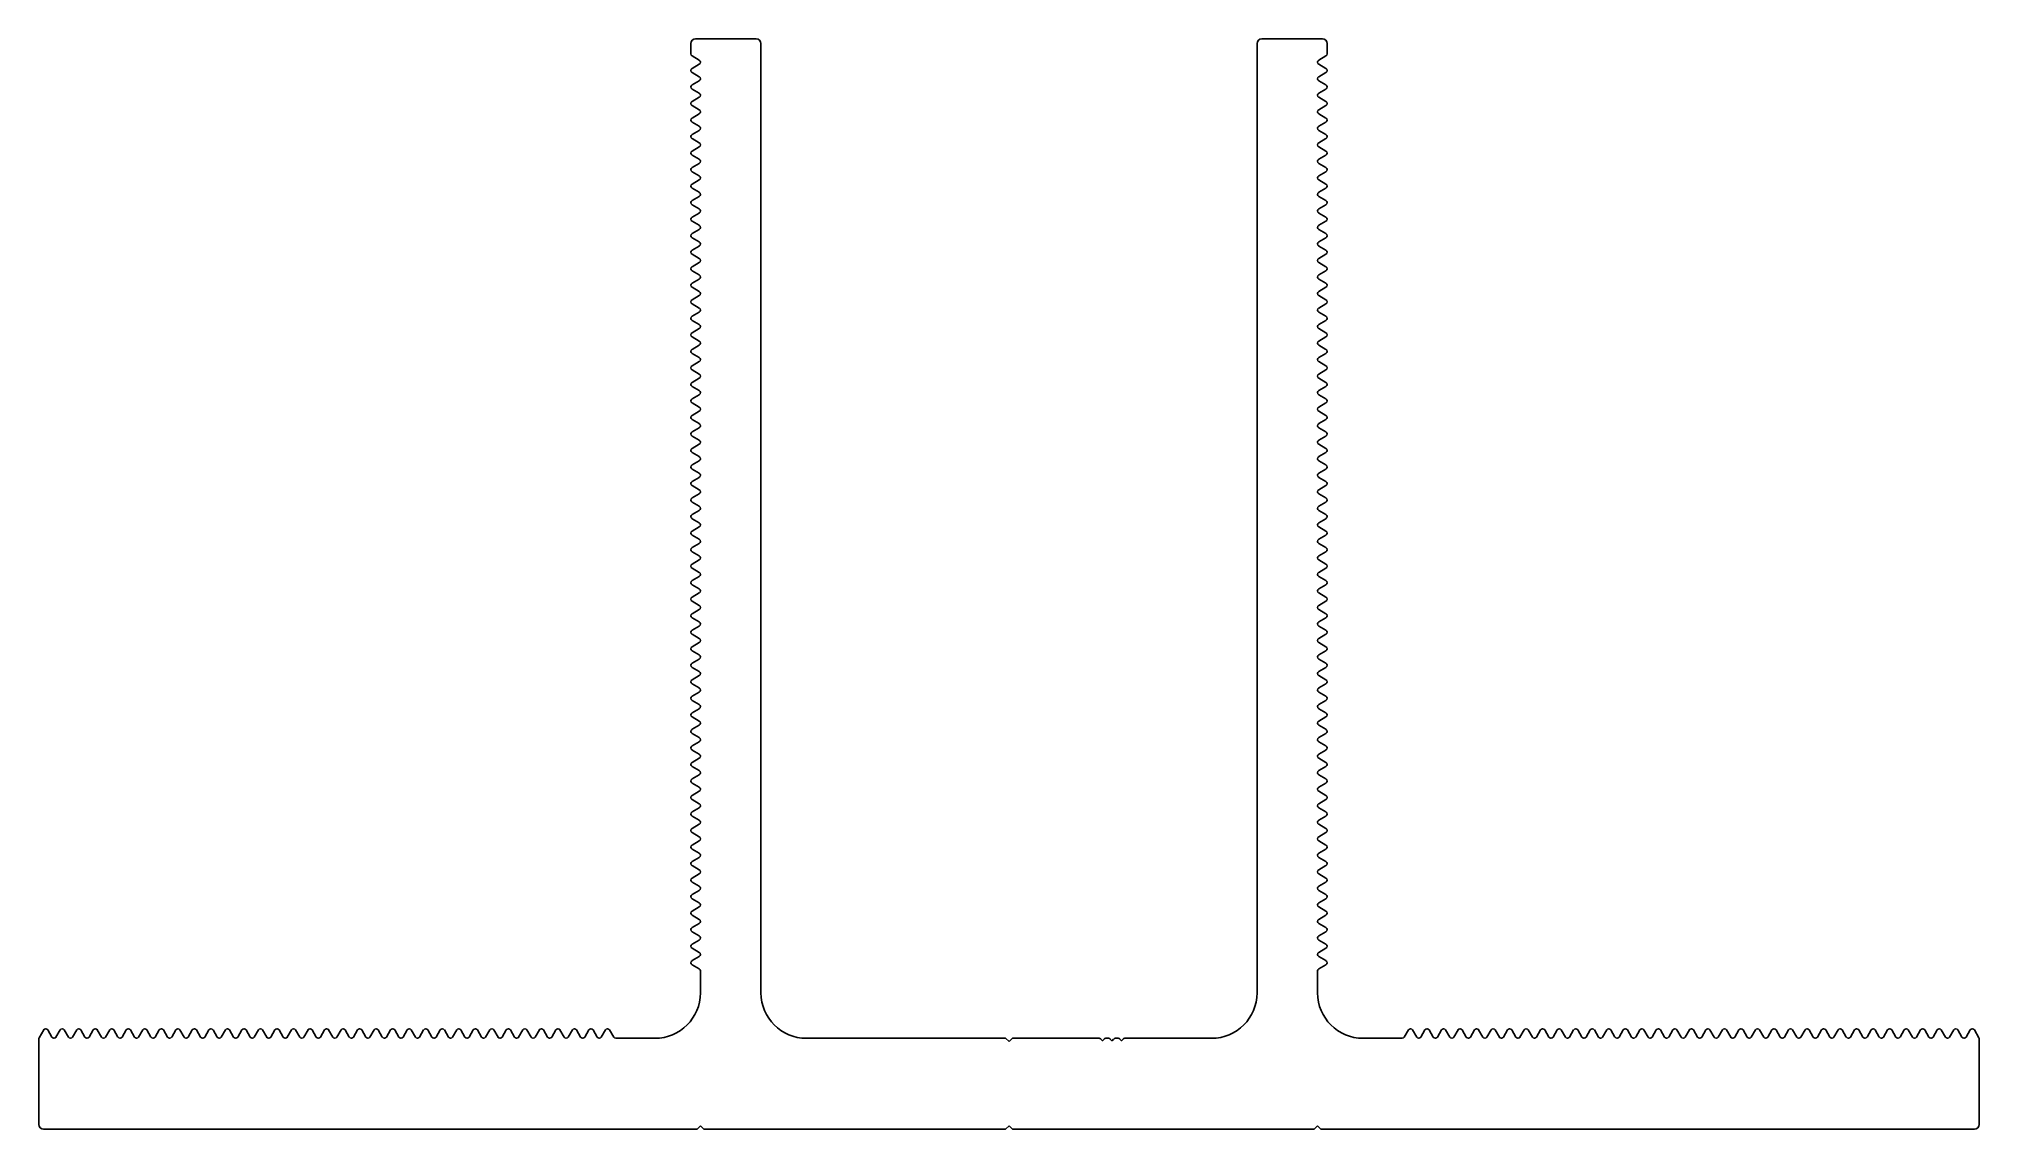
# Model space of a CAD drawing. Extents: x -106 to 98, y -36 to 78.
import ezdxf

# ---------------------------------------------------------------- set-up
doc = ezdxf.new("R2010")
doc.units = 0
doc.layers.get('0').update_dxf_attribs({"linetype": 'CONTINUOUS'})

msp = doc.modelspace()

# ---------------------------------------------------------------- linework, layer by layer
at = {"linetype": 'CONTINUOUS'}
for p, q in [((-37.44, 76.63), (-37.44, 77.71)), ((-36.94, 78.21), (-30.59, 78.21)), ((-30.09, 77.71), (-30.09, -21.8)), ((21.91, -21.8), (21.91, 77.71)), ((22.41, 78.21), (28.76, 78.21)), ((29.26, 77.71), (29.26, 76.63)), ((-36.56, 75.98), (-37.31, 76.41)), ((-37.31, 75.11), (-36.56, 75.54)), ((29.13, 76.41), (28.38, 75.98)), ((28.38, 75.54), (29.13, 75.11)), ((-36.56, 74.24), (-37.31, 74.68)), ((-37.31, 73.38), (-36.56, 73.81)), ((29.13, 74.68), (28.38, 74.24)), ((28.38, 73.81), (29.13, 73.38)), ((-36.56, 72.51), (-37.31, 72.94)), ((-37.31, 71.65), (-36.56, 72.08)), ((-36.56, 70.78), (-37.31, 71.21)), ((29.13, 72.94), (28.38, 72.51)), ((28.38, 72.08), (29.13, 71.65)), ((29.13, 71.21), (28.38, 70.78)), ((-37.31, 69.91), (-36.56, 70.35)), ((-36.56, 69.05), (-37.31, 69.48)), ((28.38, 70.35), (29.13, 69.91)), ((29.13, 69.48), (28.38, 69.05)), ((-37.31, 68.18), (-36.56, 68.61)), ((-36.56, 67.32), (-37.31, 67.75)), ((28.38, 68.61), (29.13, 68.18)), ((29.13, 67.75), (28.38, 67.32)), ((-37.31, 66.45), (-36.56, 66.88)), ((-36.56, 65.58), (-37.31, 66.02)), ((-37.31, 64.72), (-36.56, 65.15)), ((28.38, 66.88), (29.13, 66.45)), ((29.13, 66.02), (28.38, 65.58)), ((28.38, 65.15), (29.13, 64.72)), ((-36.56, 63.85), (-37.31, 64.28)), ((-37.31, 62.99), (-36.56, 63.42)), ((29.13, 64.28), (28.38, 63.85)), ((28.38, 63.42), (29.13, 62.99)), ((-36.56, 62.12), (-37.31, 62.55)), ((-37.31, 61.25), (-36.56, 61.69)), ((29.13, 62.55), (28.38, 62.12)), ((28.38, 61.69), (29.13, 61.25)), ((-36.56, 60.39), (-37.31, 60.82)), ((-37.31, 59.52), (-36.56, 59.95)), ((-36.56, 58.66), (-37.31, 59.09)), ((29.13, 60.82), (28.38, 60.39)), ((28.38, 59.95), (29.13, 59.52)), ((29.13, 59.09), (28.38, 58.66)), ((-37.31, 57.79), (-36.56, 58.22)), ((-36.56, 56.92), (-37.31, 57.36)), ((28.38, 58.22), (29.13, 57.79)), ((29.13, 57.36), (28.38, 56.92)), ((-37.31, 56.06), (-36.56, 56.49)), ((-36.56, 55.19), (-37.31, 55.62)), ((28.38, 56.49), (29.13, 56.06)), ((29.13, 55.62), (28.38, 55.19)), ((-37.31, 54.32), (-36.56, 54.76)), ((-36.56, 53.46), (-37.31, 53.89)), ((-37.31, 52.59), (-36.56, 53.03)), ((28.38, 54.76), (29.13, 54.32)), ((29.13, 53.89), (28.38, 53.46)), ((28.38, 53.03), (29.13, 52.59)), ((-36.56, 51.73), (-37.31, 52.16)), ((-37.31, 50.86), (-36.56, 51.29)), ((29.13, 52.16), (28.38, 51.73)), ((28.38, 51.29), (29.13, 50.86)), ((-36.56, 49.99), (-37.31, 50.43)), ((-37.31, 49.13), (-36.56, 49.56)), ((29.13, 50.43), (28.38, 49.99)), ((28.38, 49.56), (29.13, 49.13)), ((-36.56, 48.26), (-37.31, 48.7)), ((-37.31, 47.4), (-36.56, 47.83)), ((-36.56, 46.53), (-37.31, 46.96)), ((29.13, 48.7), (28.38, 48.26)), ((28.38, 47.83), (29.13, 47.4)), ((29.13, 46.96), (28.38, 46.53)), ((-37.31, 45.66), (-36.56, 46.1)), ((-36.56, 44.8), (-37.31, 45.23)), ((28.38, 46.1), (29.13, 45.66)), ((29.13, 45.23), (28.38, 44.8)), ((-37.31, 43.93), (-36.56, 44.37)), ((-36.56, 43.07), (-37.31, 43.5)), ((28.38, 44.37), (29.13, 43.93)), ((29.13, 43.5), (28.38, 43.07)), ((-37.31, 42.2), (-36.56, 42.63)), ((-36.56, 41.33), (-37.31, 41.77)), ((-37.31, 40.47), (-36.56, 40.9)), ((28.38, 42.63), (29.13, 42.2)), ((29.13, 41.77), (28.38, 41.33)), ((28.38, 40.9), (29.13, 40.47)), ((-36.56, 39.6), (-37.31, 40.04)), ((-37.31, 38.74), (-36.56, 39.17)), ((29.13, 40.04), (28.38, 39.6)), ((28.38, 39.17), (29.13, 38.74)), ((-36.56, 37.87), (-37.31, 38.3)), ((-37.31, 37), (-36.56, 37.44)), ((29.13, 38.3), (28.38, 37.87)), ((28.38, 37.44), (29.13, 37)), ((-36.56, 36.14), (-37.31, 36.57)), ((-37.31, 35.27), (-36.56, 35.71)), ((-36.56, 34.41), (-37.31, 34.84)), ((29.13, 36.57), (28.38, 36.14)), ((28.38, 35.71), (29.13, 35.27)), ((29.13, 34.84), (28.38, 34.41)), ((-37.31, 33.54), (-36.56, 33.97)), ((-36.56, 32.67), (-37.31, 33.11)), ((28.38, 33.97), (29.13, 33.54)), ((29.13, 33.11), (28.38, 32.67)), ((-37.31, 31.81), (-36.56, 32.24)), ((-36.56, 30.94), (-37.31, 31.38)), ((28.38, 32.24), (29.13, 31.81)), ((29.13, 31.38), (28.38, 30.94)), ((-37.31, 30.08), (-36.56, 30.51)), ((-36.56, 29.21), (-37.31, 29.64)), ((-37.31, 28.34), (-36.56, 28.78)), ((28.38, 30.51), (29.13, 30.08)), ((29.13, 29.64), (28.38, 29.21)), ((28.38, 28.78), (29.13, 28.34)), ((-36.56, 27.48), (-37.31, 27.91)), ((-37.31, 26.61), (-36.56, 27.05)), ((29.13, 27.91), (28.38, 27.48)), ((28.38, 27.05), (29.13, 26.61)), ((-36.56, 25.75), (-37.31, 26.18)), ((-37.31, 24.88), (-36.56, 25.31)), ((-36.56, 24.01), (-37.31, 24.45)), ((29.13, 26.18), (28.38, 25.75)), ((28.38, 25.31), (29.13, 24.88)), ((29.13, 24.45), (28.38, 24.01)), ((-37.31, 23.15), (-36.56, 23.58)), ((-36.56, 22.28), (-37.31, 22.72)), ((28.38, 23.58), (29.13, 23.15)), ((29.13, 22.72), (28.38, 22.28)), ((-37.31, 21.42), (-36.56, 21.85)), ((-36.56, 20.55), (-37.31, 20.98)), ((28.38, 21.85), (29.13, 21.42)), ((29.13, 20.98), (28.38, 20.55)), ((-37.31, 19.68), (-36.56, 20.12)), ((-36.56, 18.82), (-37.31, 19.25)), ((-37.31, 17.95), (-36.56, 18.38)), ((28.38, 20.12), (29.13, 19.68)), ((29.13, 19.25), (28.38, 18.82)), ((28.38, 18.38), (29.13, 17.95)), ((-36.56, 17.09), (-37.31, 17.52)), ((-37.31, 16.22), (-36.56, 16.65)), ((29.13, 17.52), (28.38, 17.09)), ((28.38, 16.65), (29.13, 16.22)), ((-36.56, 15.35), (-37.31, 15.79)), ((-37.31, 14.49), (-36.56, 14.92)), ((29.13, 15.79), (28.38, 15.35)), ((28.38, 14.92), (29.13, 14.49)), ((-36.56, 13.62), (-37.31, 14.05)), ((-37.31, 12.76), (-36.56, 13.19)), ((-36.56, 11.89), (-37.31, 12.32)), ((29.13, 14.05), (28.38, 13.62)), ((28.38, 13.19), (29.13, 12.76)), ((29.13, 12.32), (28.38, 11.89)), ((-37.31, 11.02), (-36.56, 11.46)), ((-36.56, 10.16), (-37.31, 10.59)), ((28.38, 11.46), (29.13, 11.02)), ((29.13, 10.59), (28.38, 10.16)), ((-37.31, 9.29), (-36.56, 9.72)), ((-36.56, 8.43), (-37.31, 8.86)), ((28.38, 9.72), (29.13, 9.29)), ((29.13, 8.86), (28.38, 8.43)), ((-37.31, 7.56), (-36.56, 7.99)), ((-36.56, 6.69), (-37.31, 7.13)), ((-37.31, 5.83), (-36.56, 6.26)), ((28.38, 7.99), (29.13, 7.56)), ((29.13, 7.13), (28.38, 6.69)), ((28.38, 6.26), (29.13, 5.83)), ((-36.56, 4.96), (-37.31, 5.39)), ((-37.31, 4.1), (-36.56, 4.53)), ((29.13, 5.39), (28.38, 4.96)), ((28.38, 4.53), (29.13, 4.1)), ((-36.56, 3.23), (-37.31, 3.66)), ((-37.31, 2.36), (-36.56, 2.8)), ((29.13, 3.66), (28.38, 3.23)), ((28.38, 2.8), (29.13, 2.36)), ((-36.56, 1.5), (-37.31, 1.93)), ((-37.31, 0.63), (-36.56, 1.06)), ((-36.56, -0.23), (-37.31, 0.2)), ((29.13, 1.93), (28.38, 1.5)), ((28.38, 1.06), (29.13, 0.63)), ((29.13, 0.2), (28.38, -0.23)), ((-37.31, -1.1), (-36.56, -0.67)), ((-36.56, -1.97), (-37.31, -1.53)), ((28.38, -0.67), (29.13, -1.1)), ((29.13, -1.53), (28.38, -1.97)), ((-37.31, -2.83), (-36.56, -2.4)), ((-36.56, -3.7), (-37.31, -3.27)), ((28.38, -2.4), (29.13, -2.83)), ((29.13, -3.27), (28.38, -3.7)), ((-37.31, -4.56), (-36.56, -4.13)), ((-36.56, -5.43), (-37.31, -5)), ((-37.31, -6.3), (-36.56, -5.86)), ((28.38, -4.13), (29.13, -4.56)), ((29.13, -5), (28.38, -5.43)), ((28.38, -5.86), (29.13, -6.3)), ((-36.56, -7.16), (-37.31, -6.73)), ((-37.31, -8.03), (-36.56, -7.6)), ((29.13, -6.73), (28.38, -7.16)), ((28.38, -7.6), (29.13, -8.03)), ((-36.56, -8.89), (-37.31, -8.46)), ((-37.31, -9.76), (-36.56, -9.33)), ((29.13, -8.46), (28.38, -8.89)), ((28.38, -9.33), (29.13, -9.76)), ((-36.56, -10.63), (-37.31, -10.19)), ((-37.31, -11.49), (-36.56, -11.06)), ((-36.56, -12.36), (-37.31, -11.93)), ((29.13, -10.19), (28.38, -10.63)), ((28.38, -11.06), (29.13, -11.49)), ((29.13, -11.93), (28.38, -12.36)), ((-37.31, -13.23), (-36.56, -12.79)), ((-36.56, -14.09), (-37.31, -13.66)), ((28.38, -12.79), (29.13, -13.23)), ((29.13, -13.66), (28.38, -14.09)), ((-37.31, -14.96), (-36.56, -14.52)), ((-36.56, -15.82), (-37.31, -15.39)), ((-37.31, -16.69), (-36.56, -16.26)), ((28.38, -14.52), (29.13, -14.96)), ((29.13, -15.39), (28.38, -15.82)), ((28.38, -16.26), (29.13, -16.69)), ((-36.56, -17.56), (-37.31, -17.12)), ((-37.31, -18.42), (-36.56, -17.99)), ((29.13, -17.12), (28.38, -17.56)), ((28.38, -17.99), (29.13, -18.42)), ((-36.56, -19.29), (-37.31, -18.85)), ((-36.44, -21.8), (-36.44, -19.5)), ((28.26, -19.5), (28.26, -21.8)), ((29.13, -18.85), (28.38, -19.29)), ((-105.76, -26.51), (-105.28, -25.69)), ((-104.85, -25.69), (-104.42, -26.44)), ((-103.99, -26.44), (-103.55, -25.69)), ((-103.12, -25.69), (-102.69, -26.44)), ((-102.25, -26.44), (-101.82, -25.69)), ((-101.39, -25.69), (-100.95, -26.44)), ((-100.52, -26.44), (-100.09, -25.69)), ((-99.66, -25.69), (-99.22, -26.44)), ((-98.79, -26.44), (-98.36, -25.69)), ((-97.92, -25.69), (-97.49, -26.44)), ((-97.06, -26.44), (-96.62, -25.69)), ((-96.19, -25.69), (-95.76, -26.44)), ((-95.33, -26.44), (-94.89, -25.69)), ((-94.46, -25.69), (-94.03, -26.44)), ((-93.59, -26.44), (-93.16, -25.69)), ((-92.73, -25.69), (-92.29, -26.44)), ((-91.86, -26.44), (-91.43, -25.69)), ((-90.99, -25.69), (-90.56, -26.44)), ((-90.13, -26.44), (-89.7, -25.69)), ((-89.26, -25.69), (-88.83, -26.44)), ((-88.4, -26.44), (-87.96, -25.69)), ((-87.53, -25.69), (-87.1, -26.44)), ((-86.66, -26.44), (-86.23, -25.69)), ((-85.8, -25.69), (-85.37, -26.44)), ((-84.93, -26.44), (-84.5, -25.69)), ((-84.07, -25.69), (-83.63, -26.44)), ((-83.2, -26.44), (-82.77, -25.69)), ((-82.33, -25.69), (-81.9, -26.44)), ((-81.47, -26.44), (-81.04, -25.69)), ((-80.6, -25.69), (-80.17, -26.44)), ((-79.74, -26.44), (-79.3, -25.69)), ((-78.87, -25.69), (-78.44, -26.44)), ((-78, -26.44), (-77.57, -25.69)), ((-77.14, -25.69), (-76.71, -26.44)), ((-76.27, -26.44), (-75.84, -25.69)), ((-75.41, -25.69), (-74.97, -26.44)), ((-74.54, -26.44), (-74.11, -25.69)), ((-73.67, -25.69), (-73.24, -26.44)), ((-72.81, -26.44), (-72.38, -25.69)), ((-71.94, -25.69), (-71.51, -26.44)), ((-71.08, -26.44), (-70.64, -25.69)), ((-70.21, -25.69), (-69.78, -26.44)), ((-69.34, -26.44), (-68.91, -25.69)), ((-68.48, -25.69), (-68.05, -26.44)), ((-67.61, -26.44), (-67.18, -25.69)), ((-66.75, -25.69), (-66.31, -26.44)), ((-65.88, -26.44), (-65.45, -25.69)), ((-65.01, -25.69), (-64.58, -26.44)), ((-64.15, -26.44), (-63.72, -25.69)), ((-63.28, -25.69), (-62.85, -26.44)), ((-62.42, -26.44), (-61.98, -25.69)), ((-61.55, -25.69), (-61.12, -26.44)), ((-60.68, -26.44), (-60.25, -25.69)), ((-59.82, -25.69), (-59.39, -26.44)), ((-58.95, -26.44), (-58.52, -25.69)), ((-58.09, -25.69), (-57.65, -26.44)), ((-57.22, -26.44), (-56.79, -25.69)), ((-56.35, -25.69), (-55.92, -26.44)), ((-55.49, -26.44), (-55.05, -25.69)), ((-54.62, -25.69), (-54.19, -26.44)), ((-53.76, -26.44), (-53.32, -25.69)), ((-52.89, -25.69), (-52.46, -26.44)), ((-52.02, -26.44), (-51.59, -25.69)), ((-51.16, -25.69), (-50.72, -26.44)), ((-50.29, -26.44), (-49.86, -25.69)), ((-49.43, -25.69), (-48.99, -26.44)), ((-48.56, -26.44), (-48.13, -25.69)), ((-47.69, -25.69), (-47.26, -26.44)), ((-46.83, -26.44), (-46.39, -25.69)), ((-45.96, -25.69), (-45.53, -26.44)), ((37.35, -26.44), (37.78, -25.69)), ((38.21, -25.69), (38.65, -26.44)), ((39.08, -26.44), (39.51, -25.69)), ((39.95, -25.69), (40.38, -26.44)), ((40.81, -26.44), (41.25, -25.69)), ((41.68, -25.69), (42.11, -26.44)), ((42.54, -26.44), (42.98, -25.69)), ((43.41, -25.69), (43.84, -26.44)), ((44.28, -26.44), (44.71, -25.69)), ((45.14, -25.69), (45.58, -26.44)), ((46.01, -26.44), (46.44, -25.69)), ((46.87, -25.69), (47.31, -26.44)), ((47.74, -26.44), (48.17, -25.69)), ((48.61, -25.69), (49.04, -26.44)), ((49.47, -26.44), (49.91, -25.69)), ((50.34, -25.69), (50.77, -26.44)), ((51.2, -26.44), (51.64, -25.69)), ((52.07, -25.69), (52.5, -26.44)), ((52.94, -26.44), (53.37, -25.69)), ((53.8, -25.69), (54.24, -26.44)), ((54.67, -26.44), (55.1, -25.69)), ((55.53, -25.69), (55.97, -26.44)), ((56.4, -26.44), (56.83, -25.69)), ((57.27, -25.69), (57.7, -26.44)), ((58.13, -26.44), (58.57, -25.69)), ((59, -25.69), (59.43, -26.44)), ((59.86, -26.44), (60.3, -25.69)), ((60.73, -25.69), (61.16, -26.44)), ((61.6, -26.44), (62.03, -25.69)), ((62.46, -25.69), (62.9, -26.44)), ((63.33, -26.44), (63.76, -25.69)), ((64.2, -25.69), (64.63, -26.44)), ((65.06, -26.44), (65.49, -25.69)), ((65.93, -25.69), (66.36, -26.44)), ((66.79, -26.44), (67.23, -25.69)), ((67.66, -25.69), (68.09, -26.44)), ((68.53, -26.44), (68.96, -25.69)), ((69.39, -25.69), (69.82, -26.44)), ((70.26, -26.44), (70.69, -25.69)), ((71.12, -25.69), (71.56, -26.44)), ((71.99, -26.44), (72.42, -25.69)), ((72.86, -25.69), (73.29, -26.44)), ((73.72, -26.44), (74.15, -25.69)), ((74.59, -25.69), (75.02, -26.44)), ((75.45, -26.44), (75.89, -25.69)), ((76.32, -25.69), (76.75, -26.44)), ((77.19, -26.44), (77.62, -25.69)), ((78.05, -25.69), (78.48, -26.44)), ((78.92, -26.44), (79.35, -25.69)), ((79.78, -25.69), (80.22, -26.44)), ((80.65, -26.44), (81.08, -25.69)), ((81.52, -25.69), (81.95, -26.44)), ((82.38, -26.44), (82.81, -25.69)), ((83.25, -25.69), (83.68, -26.44)), ((84.11, -26.44), (84.55, -25.69)), ((84.98, -25.69), (85.41, -26.44)), ((85.85, -26.44), (86.28, -25.69)), ((86.71, -25.69), (87.14, -26.44)), ((87.58, -26.44), (88.01, -25.69)), ((88.44, -25.69), (88.88, -26.44)), ((89.31, -26.44), (89.74, -25.69)), ((90.18, -25.69), (90.61, -26.44)), ((91.04, -26.44), (91.47, -25.69)), ((91.91, -25.69), (92.34, -26.44)), ((92.77, -26.44), (93.21, -25.69)), ((93.64, -25.69), (94.07, -26.44)), ((94.51, -26.44), (94.94, -25.69)), ((95.37, -25.69), (95.8, -26.44)), ((96.24, -26.44), (96.67, -25.69)), ((97.1, -25.69), (97.58, -26.51)), ((-105.79, -35.59), (-105.79, -26.63)), ((-45.31, -26.56), (-41.2, -26.56)), ((-25.33, -26.56), (-4.44, -26.56)), ((-4.44, -26.56), (-4.09, -26.91)), ((-4.09, -26.91), (-3.74, -26.56)), ((-3.74, -26.56), (5.35, -26.56)), ((5.53, -26.64), (5.7, -26.81)), ((5.71, -26.81), (5.88, -26.64)), ((6.06, -26.56), (6.35, -26.56)), ((6.53, -26.64), (6.7, -26.81)), ((6.71, -26.81), (6.88, -26.64)), ((7.06, -26.56), (7.35, -26.56)), ((7.53, -26.64), (7.7, -26.81)), ((7.71, -26.81), (7.88, -26.64)), ((8.06, -26.56), (17.15, -26.56)), ((33.02, -26.56), (37.13, -26.56)), ((97.61, -26.63), (97.61, -35.59)), ((-36.79, -36.09), (-105.29, -36.09)), ((-36.44, -35.74), (-36.79, -36.09)), ((-36.09, -36.09), (-36.44, -35.74)), ((-4.44, -36.09), (-36.09, -36.09)), ((-4.09, -35.74), (-4.44, -36.09)), ((-3.74, -36.09), (-4.09, -35.74)), ((27.91, -36.09), (-3.74, -36.09)), ((28.26, -35.74), (27.91, -36.09)), ((28.61, -36.09), (28.26, -35.74)), ((97.11, -36.09), (28.61, -36.09))]:
    msp.add_line(p, q, dxfattribs=at)
for centre, radius, start, end in [((-36.94, 77.71), 0.5, 90, 180), ((-30.59, 77.71), 0.5, 0, 90), ((22.41, 77.71), 0.5, 90, 180), ((28.76, 77.71), 0.5, 0, 90), ((-37.19, 76.63), 0.25, 180, 240), ((-36.69, 75.76), 0.25, 300, 60), ((28.51, 75.76), 0.25, 120, 240), ((29.01, 76.63), 0.25, 300, 360), ((-37.19, 74.89), 0.25, 120, 240), ((-37.19, 73.16), 0.25, 120, 240), ((-36.69, 74.03), 0.25, 300, 60), ((28.51, 74.03), 0.25, 120, 240), ((29.01, 74.89), 0.25, 300, 60), ((29.01, 73.16), 0.25, 300, 60), ((-37.19, 71.43), 0.25, 120, 240), ((-36.69, 72.29), 0.25, 300, 60), ((28.51, 72.29), 0.25, 120, 240), ((29.01, 71.43), 0.25, 300, 60), ((-37.19, 69.7), 0.25, 120, 240), ((-36.69, 70.56), 0.25, 300, 60), ((28.51, 70.56), 0.25, 120, 240), ((29.01, 69.7), 0.25, 300, 60), ((-37.19, 67.96), 0.25, 120, 240), ((-36.69, 68.83), 0.25, 300, 60), ((-36.69, 67.1), 0.25, 300, 60), ((28.51, 68.83), 0.25, 120, 240), ((28.51, 67.1), 0.25, 120, 240), ((29.01, 67.96), 0.25, 300, 60), ((-37.19, 66.23), 0.25, 120, 240), ((-36.69, 65.37), 0.25, 300, 60), ((28.51, 65.37), 0.25, 120, 240), ((29.01, 66.23), 0.25, 300, 60), ((-37.19, 64.5), 0.25, 120, 240), ((-36.69, 63.63), 0.25, 300, 60), ((28.51, 63.63), 0.25, 120, 240), ((29.01, 64.5), 0.25, 300, 60), ((-37.19, 62.77), 0.25, 120, 240), ((-37.19, 61.04), 0.25, 120, 240), ((-36.69, 61.9), 0.25, 300, 60), ((28.51, 61.9), 0.25, 120, 240), ((29.01, 62.77), 0.25, 300, 60), ((29.01, 61.04), 0.25, 300, 60), ((-37.19, 59.3), 0.25, 120, 240), ((-36.69, 60.17), 0.25, 300, 60), ((28.51, 60.17), 0.25, 120, 240), ((29.01, 59.3), 0.25, 300, 60), ((-37.19, 57.57), 0.25, 120, 240), ((-36.69, 58.44), 0.25, 300, 60), ((28.51, 58.44), 0.25, 120, 240), ((29.01, 57.57), 0.25, 300, 60), ((-37.19, 55.84), 0.25, 120, 240), ((-36.69, 56.71), 0.25, 300, 60), ((-36.69, 54.97), 0.25, 300, 60), ((28.51, 56.71), 0.25, 120, 240), ((28.51, 54.97), 0.25, 120, 240), ((29.01, 55.84), 0.25, 300, 60), ((-37.19, 54.11), 0.25, 120, 240), ((-36.69, 53.24), 0.25, 300, 60), ((28.51, 53.24), 0.25, 120, 240), ((29.01, 54.11), 0.25, 300, 60), ((-37.19, 52.38), 0.25, 120, 240), ((-37.19, 50.64), 0.25, 120, 240), ((-36.69, 51.51), 0.25, 300, 60), ((28.51, 51.51), 0.25, 120, 240), ((29.01, 52.38), 0.25, 300, 60), ((29.01, 50.64), 0.25, 300, 60), ((-37.19, 48.91), 0.25, 120, 240), ((-36.69, 49.78), 0.25, 300, 60), ((28.51, 49.78), 0.25, 120, 240), ((29.01, 48.91), 0.25, 300, 60), ((-37.19, 47.18), 0.25, 120, 240), ((-36.69, 48.05), 0.25, 300, 60), ((28.51, 48.05), 0.25, 120, 240), ((29.01, 47.18), 0.25, 300, 60), ((-37.19, 45.45), 0.25, 120, 240), ((-36.69, 46.31), 0.25, 300, 60), ((-36.69, 44.58), 0.25, 300, 60), ((28.51, 46.31), 0.25, 120, 240), ((28.51, 44.58), 0.25, 120, 240), ((29.01, 45.45), 0.25, 300, 60), ((-37.19, 43.72), 0.25, 120, 240), ((-36.69, 42.85), 0.25, 300, 60), ((28.51, 42.85), 0.25, 120, 240), ((29.01, 43.72), 0.25, 300, 60), ((-37.19, 41.98), 0.25, 120, 240), ((-36.69, 41.12), 0.25, 300, 60), ((28.51, 41.12), 0.25, 120, 240), ((29.01, 41.98), 0.25, 300, 60), ((-37.19, 40.25), 0.25, 120, 240), ((-37.19, 38.52), 0.25, 120, 240), ((-36.69, 39.39), 0.25, 300, 60), ((28.51, 39.39), 0.25, 120, 240), ((29.01, 40.25), 0.25, 300, 60), ((29.01, 38.52), 0.25, 300, 60), ((-37.19, 36.79), 0.25, 120, 240), ((-36.69, 37.65), 0.25, 300, 60), ((28.51, 37.65), 0.25, 120, 240), ((29.01, 36.79), 0.25, 300, 60), ((-37.19, 35.06), 0.25, 120, 240), ((-36.69, 35.92), 0.25, 300, 60), ((28.51, 35.92), 0.25, 120, 240), ((29.01, 35.06), 0.25, 300, 60), ((-37.19, 33.32), 0.25, 120, 240), ((-36.69, 34.19), 0.25, 300, 60), ((-36.69, 32.46), 0.25, 300, 60), ((28.51, 34.19), 0.25, 120, 240), ((28.51, 32.46), 0.25, 120, 240), ((29.01, 33.32), 0.25, 300, 60), ((-37.19, 31.59), 0.25, 120, 240), ((-36.69, 30.73), 0.25, 300, 60), ((28.51, 30.73), 0.25, 120, 240), ((29.01, 31.59), 0.25, 300, 60), ((-37.19, 29.86), 0.25, 120, 240), ((-36.69, 28.99), 0.25, 300, 60), ((28.51, 28.99), 0.25, 120, 240), ((29.01, 29.86), 0.25, 300, 60), ((-37.19, 28.13), 0.25, 120, 240), ((-37.19, 26.4), 0.25, 120, 240), ((-36.69, 27.26), 0.25, 300, 60), ((28.51, 27.26), 0.25, 120, 240), ((29.01, 28.13), 0.25, 300, 60), ((29.01, 26.4), 0.25, 300, 60), ((-37.19, 24.66), 0.25, 120, 240), ((-36.69, 25.53), 0.25, 300, 60), ((28.51, 25.53), 0.25, 120, 240), ((29.01, 24.66), 0.25, 300, 60), ((-37.19, 22.93), 0.25, 120, 240), ((-36.69, 23.8), 0.25, 300, 60), ((28.51, 23.8), 0.25, 120, 240), ((29.01, 22.93), 0.25, 300, 60), ((-37.19, 21.2), 0.25, 120, 240), ((-36.69, 22.07), 0.25, 300, 60), ((-36.69, 20.33), 0.25, 300, 60), ((28.51, 22.07), 0.25, 120, 240), ((28.51, 20.33), 0.25, 120, 240), ((29.01, 21.2), 0.25, 300, 60), ((-37.19, 19.47), 0.25, 120, 240), ((-36.69, 18.6), 0.25, 300, 60), ((28.51, 18.6), 0.25, 120, 240), ((29.01, 19.47), 0.25, 300, 60), ((-37.19, 17.74), 0.25, 120, 240), ((-36.69, 16.87), 0.25, 300, 60), ((28.51, 16.87), 0.25, 120, 240), ((29.01, 17.74), 0.25, 300, 60), ((-37.19, 16), 0.25, 120, 240), ((-37.19, 14.27), 0.25, 120, 240), ((-36.69, 15.14), 0.25, 300, 60), ((28.51, 15.14), 0.25, 120, 240), ((29.01, 16), 0.25, 300, 60), ((29.01, 14.27), 0.25, 300, 60), ((-37.19, 12.54), 0.25, 120, 240), ((-36.69, 13.41), 0.25, 300, 60), ((28.51, 13.41), 0.25, 120, 240), ((29.01, 12.54), 0.25, 300, 60), ((-37.19, 10.81), 0.25, 120, 240), ((-36.69, 11.67), 0.25, 300, 60), ((28.51, 11.67), 0.25, 120, 240), ((29.01, 10.81), 0.25, 300, 60), ((-37.19, 9.08), 0.25, 120, 240), ((-36.69, 9.94), 0.25, 300, 60), ((-36.69, 8.21), 0.25, 300, 60), ((28.51, 9.94), 0.25, 120, 240), ((28.51, 8.21), 0.25, 120, 240), ((29.01, 9.08), 0.25, 300, 60), ((-37.19, 7.34), 0.25, 120, 240), ((-36.69, 6.48), 0.25, 300, 60), ((28.51, 6.48), 0.25, 120, 240), ((29.01, 7.34), 0.25, 300, 60), ((-37.19, 5.61), 0.25, 120, 240), ((-37.19, 3.88), 0.25, 120, 240), ((-36.69, 4.74), 0.25, 300, 60), ((28.51, 4.74), 0.25, 120, 240), ((29.01, 5.61), 0.25, 300, 60), ((29.01, 3.88), 0.25, 300, 60), ((-37.19, 2.15), 0.25, 120, 240), ((-36.69, 3.01), 0.25, 300, 60), ((28.51, 3.01), 0.25, 120, 240), ((29.01, 2.15), 0.25, 300, 60), ((-37.19, 0.41), 0.25, 120, 240), ((-36.69, 1.28), 0.25, 300, 60), ((28.51, 1.28), 0.25, 120, 240), ((29.01, 0.41), 0.25, 300, 60), ((-37.19, -1.32), 0.25, 120, 240), ((-36.69, -0.45), 0.25, 300, 60), ((-36.69, -2.18), 0.25, 300, 60), ((28.51, -0.45), 0.25, 120, 240), ((28.51, -2.18), 0.25, 120, 240), ((29.01, -1.32), 0.25, 300, 60), ((-37.19, -3.05), 0.25, 120, 240), ((-36.69, -3.92), 0.25, 300, 60), ((28.51, -3.92), 0.25, 120, 240), ((29.01, -3.05), 0.25, 300, 60), ((-37.19, -4.78), 0.25, 120, 240), ((-36.69, -5.65), 0.25, 300, 60), ((28.51, -5.65), 0.25, 120, 240), ((29.01, -4.78), 0.25, 300, 60), ((-37.19, -6.51), 0.25, 120, 240), ((-37.19, -8.25), 0.25, 120, 240), ((-36.69, -7.38), 0.25, 300, 60), ((28.51, -7.38), 0.25, 120, 240), ((29.01, -6.51), 0.25, 300, 60), ((29.01, -8.25), 0.25, 300, 60), ((-37.19, -9.98), 0.25, 120, 240), ((-36.69, -9.11), 0.25, 300, 60), ((28.51, -9.11), 0.25, 120, 240), ((29.01, -9.98), 0.25, 300, 60), ((-37.19, -11.71), 0.25, 120, 240), ((-36.69, -10.84), 0.25, 300, 60), ((28.51, -10.84), 0.25, 120, 240), ((29.01, -11.71), 0.25, 300, 60), ((-37.19, -13.44), 0.25, 120, 240), ((-36.69, -12.58), 0.25, 300, 60), ((-36.69, -14.31), 0.25, 300, 60), ((28.51, -12.58), 0.25, 120, 240), ((28.51, -14.31), 0.25, 120, 240), ((29.01, -13.44), 0.25, 300, 60), ((-37.19, -15.17), 0.25, 120, 240), ((-36.69, -16.04), 0.25, 300, 60), ((28.51, -16.04), 0.25, 120, 240), ((29.01, -15.17), 0.25, 300, 60), ((-37.19, -16.91), 0.25, 120, 240), ((-36.69, -17.77), 0.25, 300, 60), ((28.51, -17.77), 0.25, 120, 240), ((29.01, -16.91), 0.25, 300, 60), ((-37.19, -18.64), 0.25, 120, 240), ((-36.69, -19.5), 0.25, 0, 60), ((28.51, -19.5), 0.25, 120, 180), ((29.01, -18.64), 0.25, 300, 60), ((-41.2, -21.8), 4.76, 270, 0), ((-25.33, -21.8), 4.76, 180, 270), ((17.15, -21.8), 4.76, 270, 0), ((33.02, -21.8), 4.76, 180, 270), ((-105.07, -25.81), 0.25, 30, 150), ((-104.2, -26.31), 0.25, 210, 330), ((-103.34, -25.81), 0.25, 30, 150), ((-102.47, -26.31), 0.25, 210, 330), ((-101.6, -25.81), 0.25, 30, 150), ((-100.74, -26.31), 0.25, 210, 330), ((-99.87, -25.81), 0.25, 30, 150), ((-99.01, -26.31), 0.25, 210, 330), ((-98.14, -25.81), 0.25, 30, 150), ((-97.27, -26.31), 0.25, 210, 330), ((-96.41, -25.81), 0.25, 30, 150), ((-95.54, -26.31), 0.25, 210, 330), ((-94.68, -25.81), 0.25, 30, 150), ((-93.81, -26.31), 0.25, 210, 330), ((-92.94, -25.81), 0.25, 30, 150), ((-92.08, -26.31), 0.25, 210, 330), ((-91.21, -25.81), 0.25, 30, 150), ((-90.35, -26.31), 0.25, 210, 330), ((-89.48, -25.81), 0.25, 30, 150), ((-88.61, -26.31), 0.25, 210, 330), ((-87.75, -25.81), 0.25, 30, 150), ((-86.88, -26.31), 0.25, 210, 330), ((-86.02, -25.81), 0.25, 30, 150), ((-85.15, -26.31), 0.25, 210, 330), ((-84.28, -25.81), 0.25, 30, 150), ((-83.42, -26.31), 0.25, 210, 330), ((-82.55, -25.81), 0.25, 30, 150), ((-81.69, -26.31), 0.25, 210, 330), ((-80.82, -25.81), 0.25, 30, 150), ((-79.95, -26.31), 0.25, 210, 330), ((-79.09, -25.81), 0.25, 30, 150), ((-78.22, -26.31), 0.25, 210, 330), ((-77.36, -25.81), 0.25, 30, 150), ((-76.49, -26.31), 0.25, 210, 330), ((-75.62, -25.81), 0.25, 30, 150), ((-74.76, -26.31), 0.25, 210, 330), ((-73.89, -25.81), 0.25, 30, 150), ((-73.02, -26.31), 0.25, 210, 330), ((-72.16, -25.81), 0.25, 30, 150), ((-71.29, -26.31), 0.25, 210, 330), ((-70.43, -25.81), 0.25, 30, 150), ((-69.56, -26.31), 0.25, 210, 330), ((-68.69, -25.81), 0.25, 30, 150), ((-67.83, -26.31), 0.25, 210, 330), ((-66.96, -25.81), 0.25, 30, 150), ((-66.1, -26.31), 0.25, 210, 330), ((-65.23, -25.81), 0.25, 30, 150), ((-64.36, -26.31), 0.25, 210, 330), ((-63.5, -25.81), 0.25, 30, 150), ((-62.63, -26.31), 0.25, 210, 330), ((-61.77, -25.81), 0.25, 30, 150), ((-60.9, -26.31), 0.25, 210, 330), ((-60.03, -25.81), 0.25, 30, 150), ((-59.17, -26.31), 0.25, 210, 330), ((-58.3, -25.81), 0.25, 30, 150), ((-57.44, -26.31), 0.25, 210, 330), ((-56.57, -25.81), 0.25, 30, 150), ((-55.7, -26.31), 0.25, 210, 330), ((-54.84, -25.81), 0.25, 30, 150), ((-53.97, -26.31), 0.25, 210, 330), ((-53.11, -25.81), 0.25, 30, 150), ((-52.24, -26.31), 0.25, 210, 330), ((-51.37, -25.81), 0.25, 30, 150), ((-50.51, -26.31), 0.25, 210, 330), ((-49.64, -25.81), 0.25, 30, 150), ((-48.78, -26.31), 0.25, 210, 330), ((-47.91, -25.81), 0.25, 30, 150), ((-47.04, -26.31), 0.25, 210, 330), ((-46.18, -25.81), 0.25, 30, 150), ((-45.31, -26.31), 0.25, 210, 270), ((37.13, -26.31), 0.25, 270, 330), ((38, -25.81), 0.25, 30, 150), ((38.86, -26.31), 0.25, 210, 330), ((39.73, -25.81), 0.25, 30, 150), ((40.6, -26.31), 0.25, 210, 330), ((41.46, -25.81), 0.25, 30, 150), ((42.33, -26.31), 0.25, 210, 330), ((43.19, -25.81), 0.25, 30, 150), ((44.06, -26.31), 0.25, 210, 330), ((44.93, -25.81), 0.25, 30, 150), ((45.79, -26.31), 0.25, 210, 330), ((46.66, -25.81), 0.25, 30, 150), ((47.52, -26.31), 0.25, 210, 330), ((48.39, -25.81), 0.25, 30, 150), ((49.26, -26.31), 0.25, 210, 330), ((50.12, -25.81), 0.25, 30, 150), ((50.99, -26.31), 0.25, 210, 330), ((51.85, -25.81), 0.25, 30, 150), ((52.72, -26.31), 0.25, 210, 330), ((53.59, -25.81), 0.25, 30, 150), ((54.45, -26.31), 0.25, 210, 330), ((55.32, -25.81), 0.25, 30, 150), ((56.18, -26.31), 0.25, 210, 330), ((57.05, -25.81), 0.25, 30, 150), ((57.92, -26.31), 0.25, 210, 330), ((58.78, -25.81), 0.25, 30, 150), ((59.65, -26.31), 0.25, 210, 330), ((60.51, -25.81), 0.25, 30, 150), ((61.38, -26.31), 0.25, 210, 330), ((62.25, -25.81), 0.25, 30, 150), ((63.11, -26.31), 0.25, 210, 330), ((63.98, -25.81), 0.25, 30, 150), ((64.84, -26.31), 0.25, 210, 330), ((65.71, -25.81), 0.25, 30, 150), ((66.58, -26.31), 0.25, 210, 330), ((67.44, -25.81), 0.25, 30, 150), ((68.31, -26.31), 0.25, 210, 330), ((69.17, -25.81), 0.25, 30, 150), ((70.04, -26.31), 0.25, 210, 330), ((70.91, -25.81), 0.25, 30, 150), ((71.77, -26.31), 0.25, 210, 330), ((72.64, -25.81), 0.25, 30, 150), ((73.5, -26.31), 0.25, 210, 330), ((74.37, -25.81), 0.25, 30, 150), ((75.24, -26.31), 0.25, 210, 330), ((76.1, -25.81), 0.25, 30, 150), ((76.97, -26.31), 0.25, 210, 330), ((77.83, -25.81), 0.25, 30, 150), ((78.7, -26.31), 0.25, 210, 330), ((79.57, -25.81), 0.25, 30, 150), ((80.43, -26.31), 0.25, 210, 330), ((81.3, -25.81), 0.25, 30, 150), ((82.17, -26.31), 0.25, 210, 330), ((83.03, -25.81), 0.25, 30, 150), ((83.9, -26.31), 0.25, 210, 330), ((84.76, -25.81), 0.25, 30, 150), ((85.63, -26.31), 0.25, 210, 330), ((86.5, -25.81), 0.25, 30, 150), ((87.36, -26.31), 0.25, 210, 330), ((88.23, -25.81), 0.25, 30, 150), ((89.09, -26.31), 0.25, 210, 330), ((89.96, -25.81), 0.25, 30, 150), ((90.83, -26.31), 0.25, 210, 330), ((91.69, -25.81), 0.25, 30, 150), ((92.56, -26.31), 0.25, 210, 330), ((93.42, -25.81), 0.25, 30, 150), ((94.29, -26.31), 0.25, 210, 330), ((95.16, -25.81), 0.25, 30, 150), ((96.02, -26.31), 0.25, 210, 330), ((96.89, -25.81), 0.25, 30, 150), ((-105.54, -26.63), 0.25, 150, 180), ((5.35, -26.81), 0.25, 45, 90), ((5.7, -26.8), 0.008, 225, 315), ((6.06, -26.81), 0.25, 90, 135), ((6.35, -26.81), 0.25, 45, 90), ((6.7, -26.8), 0.008, 225, 315), ((7.06, -26.81), 0.25, 90, 135), ((7.35, -26.81), 0.25, 45, 90), ((7.7, -26.8), 0.008, 225, 315), ((8.06, -26.81), 0.25, 90, 135), ((97.36, -26.63), 0.25, 0, 30), ((-105.29, -35.59), 0.5, 180, 270), ((97.11, -35.59), 0.5, 270, 0)]:
    msp.add_arc(centre, radius, start, end, dxfattribs=at)

doc.saveas('drawing.dxf')
